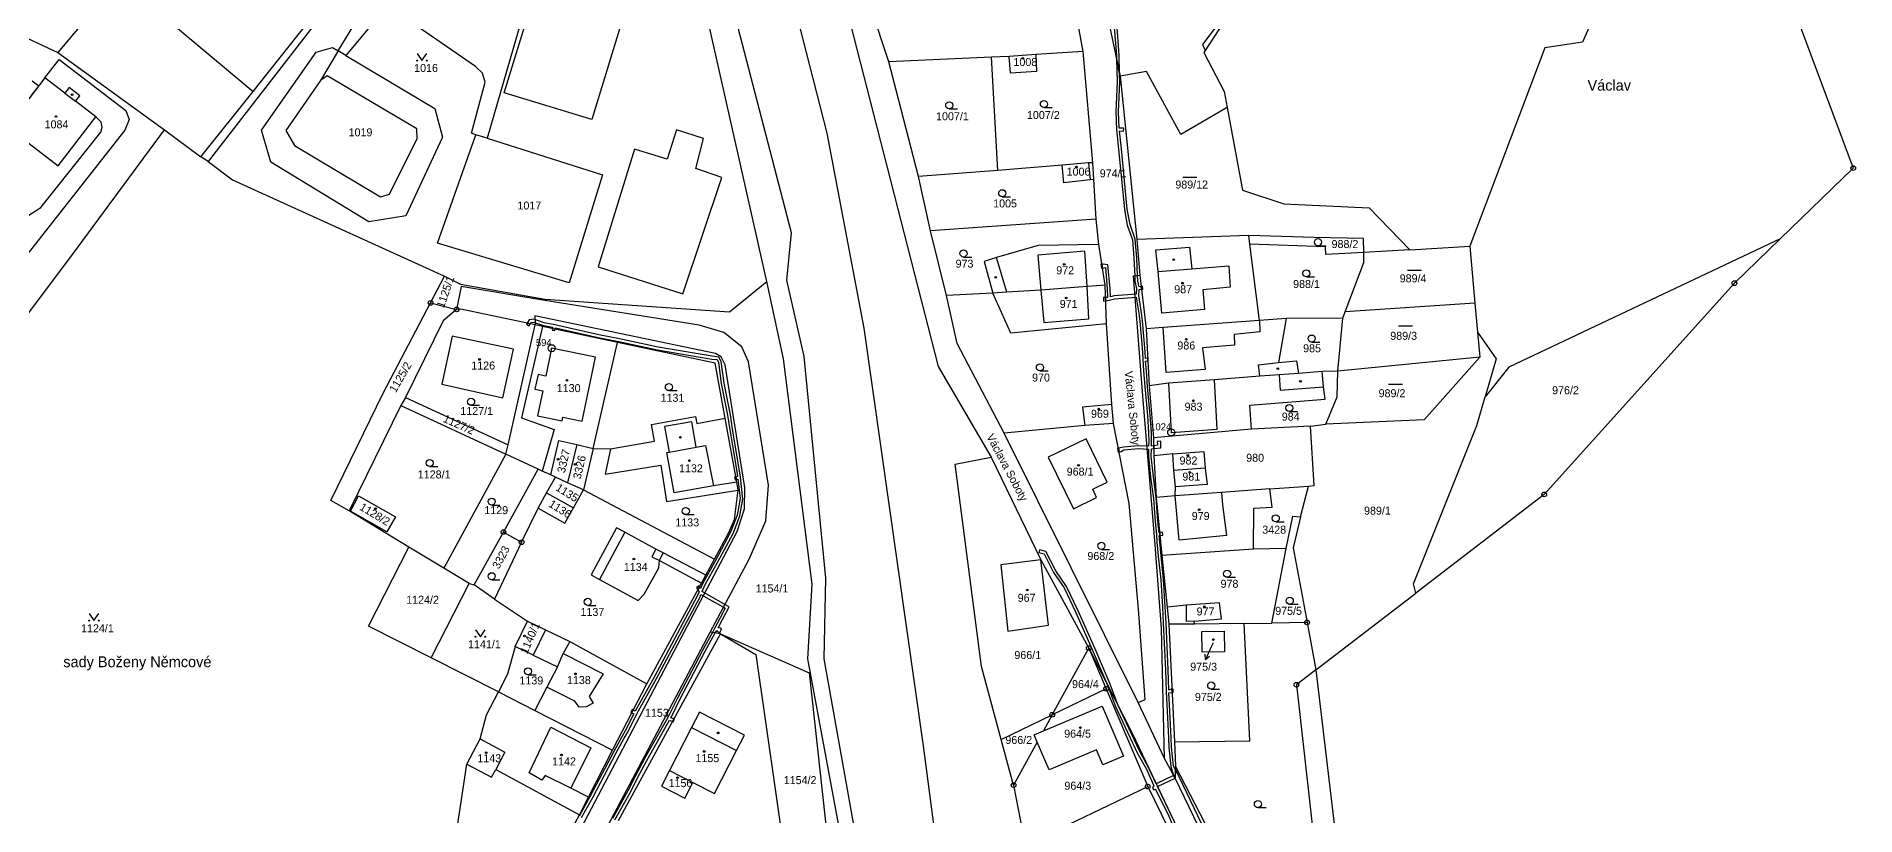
# Model space of a CAD drawing. Extents: x -784124 to -780570, y -980818 to -976926.
# Drawn here: x -781755.2 to -781368.7, y -978964.6 to -978799 of the extents above; entities that cross this region are included whole.
import ezdxf
from ezdxf.enums import TextEntityAlignment as Align

# ---------------------------------------------------------------- set-up
doc = ezdxf.new("R2010")
doc.units = 0
doc.header["$LTSCALE"] = 3.138375
doc.header["$MEASUREMENT"] = 0
doc.linetypes.add('0_051C', pattern=[0])
for name, color, linetype in [('1', 7, 'CONTINUOUS'), ('1007', 1, 'CONTINUOUS'), ('1008', 1, 'CONTINUOUS'), ('101', 1, 'CONTINUOUS'), ('1015', 1, 'CONTINUOUS'), ('1016', 1, 'CONTINUOUS'), ('1029', 1, 'CONTINUOUS'), ('105', 1, 'CONTINUOUS'), ('18', 1, 'CONTINUOUS'), ('21800', 1, 'CONTINUOUS'), ('21900', 1, 'CONTINUOUS'), ('21999', 1, 'CONTINUOUS'), ('23700', 1, 'CONTINUOUS'), ('304', 1, 'CONTINUOUS'), ('314', 1, 'CONTINUOUS'), ('402', 1, 'CONTINUOUS'), ('404', 1, 'CONTINUOUS'), ('50100', 1, 'CONTINUOUS'), ('804', 1, 'CONTINUOUS')]:
    doc.layers.add(name, color=color, linetype=linetype)

# ---------------------------------------------------------------- blocks, each defined once
blk = doc.blocks.new('4_02$0')
at = {"layer": '404', "color": 255, "linetype": 'Continuous'}
blk.add_circle((-0.01, 0), 0.175, dxfattribs=at)
blk = doc.blocks.new('1029$1')
at = {"layer": '1029', "color": 6, "linetype": 'Continuous'}
for p, q in [((0, 3), (-0.5, 2)), ((0, 0), (0, 3)), ((0, 3), (0.5, 2))]:
    blk.add_line(p, q, dxfattribs=at)
blk = doc.blocks.new('3_04$3')
at = {"layer": '304', "color": 255, "linetype": 'Continuous'}
blk.add_line((0.01, 0), (1.76, 0), dxfattribs=at)
blk.add_circle((0.01, 0.75), 0.75, dxfattribs=at)
blk = doc.blocks.new('3_14$2')
at = {"layer": '314', "color": 255, "linetype": 'Continuous'}
blk.add_lwpolyline([(-1, 1.5), (0, 0), (1, 1.5)], dxfattribs=at)
for centre in [(-1, 0), (1, 0)]:
    blk.add_circle(centre, 0.1, dxfattribs=at)
blk = doc.blocks.new('8_04$10')
at = {"layer": '804', "color": 255, "linetype": 'Continuous'}
blk.add_line((-1.5, 0), (1.5, 0), dxfattribs=at)
blk = doc.blocks.new('$14')
at = {"layer": '1', "color": 254, "linetype": 'Continuous'}
for points in [[(8.875, 183.605), (12.165, 189.525), (13.755, 192.695), (15.895, 196.755), (20.485, 204.815), (21.085, 204.545), (21.375, 205.075), (20.775, 205.345), (20.955, 205.655), (22.665, 209.245), (28.035, 219.515), (30.185, 223.365), (30.485, 223.895), (30.895, 223.535), (31.115, 223.415), (31.535, 224.225), (31.315, 224.345), (30.765, 224.425), (31.695, 226.185), (33.155, 228.905), (32.235, 229.425), (27.405, 232.175), (28.055, 233.665), (30.665, 238.325), (34.025, 244.665), (35.385, 248.265), (36.035, 251.895), (35.565, 256.455), (35.325, 257.815), (33.925, 266.235), (33.395, 269.755), (32.045, 276.485), (31.425, 281.035), (30.965, 282.015), (29.525, 282.165), (18.055, 284.105), (9.825, 285.915), (5.415, 286.745), (-3.915, 288.865), (-6.155, 289.285), (-8.335, 290.075), (-9.345, 289.905), (-9.755, 289.195), (-9.135, 289.065), (-8.965, 289.365), (-8.395, 289.455), (-6.315, 288.705), (-4.345, 288.335), (-4.395, 288.075), (-3.815, 287.945), (-3.755, 288.215), (5.295, 286.165), (9.705, 285.335), (17.935, 283.525), (29.445, 281.565), (30.565, 281.455), (30.845, 280.855), (31.445, 276.385), (32.795, 269.655), (33.325, 266.135), (34.725, 257.715), (34.915, 256.635), (34.545, 256.555), (34.655, 255.965), (35.005, 256.045), (35.435, 251.915), (34.805, 248.425), (33.485, 244.905), (30.145, 238.605), (27.515, 233.925), (27.035, 232.785), (26.825, 233.175), (26.485, 232.545), (26.725, 232.115), (26.415, 231.325), (17.185, 213.965), (13.155, 206.715), (12.755, 206.935), (12.475, 206.395), (12.875, 206.185), (11.065, 202.575), (10.305, 201.285), (8.625, 198.175), (3.625, 188.675), (1.265, 184.415)], [(1.785, 184.135), (4.145, 188.395), (9.145, 197.895), (10.825, 200.985), (11.585, 202.295), (13.545, 206.175), (17.705, 213.685), (26.955, 231.065), (27.145, 231.555), (31.925, 228.845), (31.925, 228.845), (32.315, 228.625), (31.175, 226.465), (30.095, 224.435), (29.565, 223.475), (27.515, 219.795), (22.125, 209.505), (20.415, 205.935), (20.095, 205.355), (15.375, 197.035), (13.215, 192.975), (11.625, 189.805), (8.355, 183.885)]]:
    blk.add_lwpolyline(points, dxfattribs=at)
blk = doc.blocks.new('1_01$18')
at = {"layer": '101', "color": 3, "linetype": 'Continuous'}
for radius in [0.75, 0.03]:
    blk.add_circle((0, 0), radius, dxfattribs=at)
blk = doc.blocks.new('1_05$19')
at = {"layer": '105', "color": 3, "linetype": 'Continuous'}
for radius in [0.5, 0.0303]:
    blk.add_circle((0, 0), radius, dxfattribs=at)

msp = doc.modelspace()

# ---------------------------------------------------------------- linework, layer by layer
at = {"layer": '1029', "color": 255, "linetype": 'Continuous'}
msp.add_line((-781505.23, -978927.89), (-781505.6, -978928.72), dxfattribs=at)
at = {"layer": '21800', "color": 255, "linetype": 'Continuous'}
for p, q in [((-781406.54, -978754.13), (-781426.73, -978800.2)), ((-781489.8, -978777.07), (-781507.47, -978800.72)), ((-781735.67, -978788.42), (-781709.11, -978810.72)), ((-781739.58, -978789.25), (-781750.59, -978802.43)), ((-781507.47, -978800.72), (-781506.91, -978801.99)), ((-781426.73, -978800.2), (-781434.73, -978801.42)), ((-781753.33, -978807.8), (-781750.34, -978803.9)), ((-781750.34, -978803.9), (-781736.18, -978814.73)), ((-781691.05, -978802.08), (-781694.84, -978808.4)), ((-781434.73, -978801.42), (-781450.68, -978843.6)), ((-781694.84, -978808.4), (-781702.14, -978818.98)), ((-781693.38, -978807.37), (-781694.84, -978808.4)), ((-781674.36, -978818.63), (-781693.38, -978807.37)), ((-781519.35, -978806.49), (-781524.93, -978807.47)), ((-781512.1, -978819.82), (-781519.35, -978806.49)), ((-781749.09, -978811.05), (-781746.82, -978812.79)), ((-781741.42, -978817.26), (-781742.54, -978816.07)), ((-781736.18, -978814.73), (-781735.42, -978816.65)), ((-781502.22, -978814.14), (-781512.1, -978819.82)), ((-781736.34, -978818.92), (-781759.54, -978848.42)), ((-781754.19, -978835.36), (-781741.5, -978819.38)), ((-781741.5, -978819.38), (-781741.19, -978818.26)), ((-781741.19, -978818.26), (-781741.42, -978817.26)), ((-781735.42, -978816.65), (-781736.34, -978818.92)), ((-781702.14, -978818.98), (-781700.35, -978822.19)), ((-781674.24, -978820.71), (-781674.36, -978818.63)), ((-781619.18, -978818.84), (-781621.2, -978825.11)), ((-781613.43, -978820.7), (-781619.18, -978818.84)), ((-781700.35, -978822.19), (-781682.05, -978833.13)), ((-781680.14, -978832.51), (-781674.24, -978820.71)), ((-781628.14, -978823), (-781635.83, -978847.99)), ((-781621.2, -978825.11), (-781628.14, -978823)), ((-781615.1, -978827.08), (-781613.43, -978820.7)), ((-781609.55, -978828.96), (-781615.1, -978827.08)), ((-781531.69, -978825.84), (-781531.34, -978829.49)), ((-781617.84, -978853.7), (-781609.55, -978828.96)), ((-781757.76, -978837.65), (-781754.19, -978835.36)), ((-781682.05, -978833.13), (-781680.14, -978832.51)), ((-781549.01, -978853.35), (-781551.21, -978846)), ((-781532.47, -978844.68), (-781542.46, -978845.49)), ((-781542.46, -978845.49), (-781541.8, -978852.92)), ((-781531.99, -978852.14), (-781532.47, -978844.68)), ((-781517.35, -978844.38), (-781510.23, -978843.82)), ((-781516.9, -978848.99), (-781517.35, -978844.38)), ((-781510.23, -978843.82), (-781509.7, -978848.41)), ((-781635.83, -978847.99), (-781617.84, -978853.7)), ((-781522.1, -978849.89), (-781520.77, -978849.78)), ((-781520.12, -978875.4), (-781522.1, -978849.89)), ((-781516.9, -978848.99), (-781509.7, -978848.41)), ((-781516.08, -978857.85), (-781516.9, -978848.99)), ((-781509.7, -978848.41), (-781501.85, -978847.76)), ((-781501.85, -978847.76), (-781501.62, -978852.29)), ((-781541.8, -978852.92), (-781541.2, -978859.81)), ((-781531.62, -978859.01), (-781531.99, -978852.14)), ((-781501.62, -978852.29), (-781507.36, -978852.86)), ((-781507.36, -978852.86), (-781507.04, -978857.03)), ((-781610.9, -978866.41), (-781649.25, -978858.38)), ((-781649.25, -978858.38), (-781649.19, -978860.33)), ((-781507.04, -978857.03), (-781516.08, -978857.85)), ((-781647.65, -978860.64), (-781652.12, -978880.07)), ((-781541.2, -978859.81), (-781531.62, -978859.01)), ((-781515.18, -978870.45), (-781515.85, -978860.89)), ((-781495.27, -978861.79), (-781500.76, -978862.38)), ((-781500.76, -978862.38), (-781500.64, -978864.64)), ((-781495.38, -978859.36), (-781495.27, -978861.79)), ((-781645.71, -978865.28), (-781646.94, -978871.23)), ((-781636.41, -978867.15), (-781645.71, -978865.28)), ((-781609.7, -978867.12), (-781610.9, -978866.41)), ((-781500.64, -978864.64), (-781507.46, -978865.21)), ((-781507.46, -978865.21), (-781506.88, -978869.82)), ((-781639.25, -978880.77), (-781636.41, -978867.15)), ((-781608.82, -978868.8), (-781609.7, -978867.12)), ((-781604.66, -978894.91), (-781608.82, -978868.8)), ((-781506.88, -978869.82), (-781515.18, -978870.45)), ((-781495.58, -978868.79), (-781491.3, -978868.32)), ((-781495.3, -978871.24), (-781495.58, -978868.79)), ((-781648.6, -978870.89), (-781649.25, -978874.01)), ((-781649.25, -978874.01), (-781647.59, -978874.36)), ((-781646.94, -978871.23), (-781648.6, -978870.89)), ((-781514.72, -978872.73), (-781514.11, -978883.18)), ((-781504.34, -978882.48), (-781504.93, -978872)), ((-781491.2, -978870.94), (-781490.98, -978874.18)), ((-781490.98, -978874.18), (-781481.73, -978873.5)), ((-781647.59, -978874.36), (-781648.68, -978879.63)), ((-781517.51, -978907.05), (-781520.12, -978875.4)), ((-781652.12, -978880.07), (-781645.14, -978882.54)), ((-781648.68, -978879.63), (-781643.51, -978880.7)), ((-781643.51, -978880.7), (-781643.35, -978879.92)), ((-781643.35, -978879.92), (-781639.25, -978880.77)), ((-781615.96, -978880.94), (-781621.76, -978881.93)), ((-781621.76, -978881.93), (-781620.77, -978887.38)), ((-781614.99, -978886.34), (-781615.96, -978880.94)), ((-781645.14, -978882.54), (-781647.69, -978891.38)), ((-781514.11, -978883.18), (-781504.34, -978882.48)), ((-781621.26, -978887.47), (-781620.77, -978887.38)), ((-781619.71, -978896.05), (-781621.26, -978887.47)), ((-781620.77, -978887.38), (-781614.99, -978886.34)), ((-781614.99, -978886.34), (-781613.01, -978885.98)), ((-781613.01, -978885.98), (-781611.3, -978894.5)), ((-781513.79, -978887.71), (-781517.82, -978888.17)), ((-781655.96, -978904.37), (-781648.55, -978890.98)), ((-781611.3, -978894.5), (-781619.71, -978896.05)), ((-781606.39, -978893.72), (-781611.3, -978894.5)), ((-781604.77, -978899.42), (-781604.66, -978894.91)), ((-781513.27, -978896.63), (-781513.18, -978894.76)), ((-781512.43, -978906.07), (-781513.27, -978896.63)), ((-781503.41, -978895.93), (-781503.24, -978898.55)), ((-781606.34, -978904.22), (-781604.77, -978899.42)), ((-781503.24, -978898.55), (-781502.35, -978905.06)), ((-781630.14, -978904.4), (-781635.57, -978914.42)), ((-781623.91, -978937.76), (-781606.34, -978904.22)), ((-781502.35, -978905.06), (-781512.43, -978906.07)), ((-781623.56, -978907.97), (-781624.44, -978909.59)), ((-781622.81, -978910.38), (-781621.99, -978908.75)), ((-781516.14, -978924.87), (-781517.51, -978907.05)), ((-781624.44, -978909.59), (-781622.81, -978910.38)), ((-781510.83, -978923.37), (-781510.84, -978919.88)), ((-781509.23, -978923.3), (-781510.83, -978923.37)), ((-781641.88, -978927.65), (-781643.28, -978930.19)), ((-781642.99, -978984.13), (-781612.03, -978925.61)), ((-781515.57, -978952.5), (-781516.14, -978924.87)), ((-781644.5, -978933.01), (-781643.28, -978930.19)), ((-781643.28, -978930.19), (-781634.8, -978934.48)), ((-781634.8, -978934.48), (-781637.72, -978939.3)), ((-781483.39, -978933.67), (-781475.8, -978997.63)), ((-781647.94, -978983.4), (-781623.91, -978937.76)), ((-781640.82, -978940.29), (-781646.72, -978937.3)), ((-781637.72, -978939.3), (-781636.92, -978940.72)), ((-781639.89, -978941.57), (-781640.82, -978940.29)), ((-781638.36, -978941.53), (-781639.89, -978941.57)), ((-781636.92, -978940.72), (-781638.36, -978941.53)), ((-781650.52, -978955.55), (-781645.9, -978945.8)), ((-781645.9, -978945.8), (-781637.4, -978950.19)), ((-781615.99, -978945.87), (-781606.42, -978950.77)), ((-781637.4, -978950.19), (-781641.61, -978958.78)), ((-781647.8, -978957.11), (-781650.52, -978955.55)), ((-781647.06, -978956.1), (-781647.8, -978957.11)), ((-781641.61, -978958.78), (-781647.06, -978956.1)), ((-781637.87, -978960.7), (-781641.61, -978958.78))]:
    msp.add_line(p, q, dxfattribs=at)
at = {"layer": '21900', "color": 3, "linetype": 'Continuous'}
for p, q in [((-781574.1, -978804.41), (-781577.92, -978792.87)), ((-781689.41, -978803.06), (-781691.05, -978802.08)), ((-781552.28, -978803.41), (-781574.1, -978804.41)), ((-781567.76, -978828.8), (-781574.1, -978804.41)), ((-781548.56, -978803.24), (-781552.28, -978803.41)), ((-781550.91, -978827.48), (-781552.28, -978803.41)), ((-781542.9, -978802.86), (-781548.56, -978803.24)), ((-781532.8, -978802.23), (-781542.9, -978802.86)), ((-781530.74, -978825.89), (-781532.8, -978802.23)), ((-781727.93, -978818.84), (-781720.19, -978824.56)), ((-781659.41, -978820.65), (-781661.79, -978819.89)), ((-781718.7, -978825.58), (-781720.19, -978824.56)), ((-781550.91, -978827.48), (-781567.76, -978828.8)), ((-781537.28, -978826.39), (-781550.91, -978827.48)), ((-781530.53, -978829.39), (-781530.74, -978825.89)), ((-781565.22, -978840.35), (-781567.76, -978828.8)), ((-781530.02, -978837.85), (-781530.53, -978829.39)), ((-781529.45, -978843.24), (-781530.02, -978837.85)), ((-781561.87, -978854.05), (-781565.22, -978840.35)), ((-781528.14, -978851.9), (-781529.45, -978843.24)), ((-781497.61, -978841.35), (-781521.4, -978842.18)), ((-781497.39, -978843.13), (-781497.61, -978841.35)), ((-781495.38, -978859.36), (-781497.39, -978843.13)), ((-781384.8, -978842.06), (-781442.38, -978869.32)), ((-781671.43, -978855.64), (-781668.47, -978849.99)), ((-781647.16, -978854.87), (-781647.18, -978855.11)), ((-781552.03, -978853.55), (-781561.87, -978854.05)), ((-781527.84, -978860.11), (-781528.14, -978851.9)), ((-781671.43, -978855.64), (-781665.89, -978857.03)), ((-781477.64, -978858.89), (-781477.14, -978857.55)), ((-781654.96, -978885.83), (-781649.19, -978860.33)), ((-781526.69, -978877.24), (-781527.84, -978860.11)), ((-781519.4, -978861.19), (-781518.8, -978873.28)), ((-781489.69, -978858.95), (-781495.38, -978859.36)), ((-781477.64, -978858.89), (-781489.69, -978858.95)), ((-781478.71, -978870.14), (-781477.64, -978858.89)), ((-781636.92, -978886.56), (-781631.69, -978864.04)), ((-781482.07, -978870.25), (-781487.1, -978870.66)), ((-781478.71, -978870.14), (-781482.07, -978870.25)), ((-781518.8, -978873.28), (-781517.84, -978884.33)), ((-781677.74, -978877.49), (-781688.71, -978899.83)), ((-781676.74, -978875.76), (-781677.74, -978877.49)), ((-781677.74, -978877.49), (-781655.41, -978887.81)), ((-781526.36, -978881.26), (-781526.69, -978877.24)), ((-781449.17, -978881.74), (-781447.42, -978875.63)), ((-781532.45, -978881.74), (-781549.56, -978883.37)), ((-781526.36, -978881.26), (-781532.45, -978881.74)), ((-781484.56, -978881.86), (-781481.26, -978881.44)), ((-781462.68, -978915.38), (-781449.17, -978881.74)), ((-781640.38, -978885.76), (-781642.33, -978893.86)), ((-781640.38, -978885.76), (-781636.92, -978886.56)), ((-781521.12, -978940.56), (-781549.56, -978883.37)), ((-781655.41, -978887.81), (-781668.63, -978912.05)), ((-781655.41, -978887.81), (-781654.96, -978885.83)), ((-781636.92, -978886.56), (-781638.97, -978895.41)), ((-781636.92, -978886.56), (-781633.22, -978886.7)), ((-781646.8, -978896.02), (-781644.92, -978892.66)), ((-781644.92, -978892.66), (-781645.87, -978892.22)), ((-781642.33, -978893.86), (-781644.92, -978892.66)), ((-781506.9, -978890.79), (-781513.52, -978891.3)), ((-781648.6, -978899.25), (-781646.8, -978896.02)), ((-781646.8, -978896.02), (-781641.08, -978899.22)), ((-781638.97, -978895.41), (-781642.33, -978893.86)), ((-781641.08, -978899.22), (-781638.97, -978895.41)), ((-781638.97, -978895.41), (-781611.12, -978910.12)), ((-781517.3, -978897.04), (-781516.07, -978909.35)), ((-781493.13, -978895.2), (-781484.93, -978894.57)), ((-781486.68, -978901.13), (-781484.93, -978894.57)), ((-781676.02, -978907.55), (-781688.71, -978899.83)), ((-781652.08, -978906.51), (-781648.6, -978899.25)), ((-781486.68, -978901.13), (-781488.2, -978907.7)), ((-781668.63, -978912.05), (-781676.02, -978907.55)), ((-781652.08, -978906.51), (-781657.88, -978918.61)), ((-781496.61, -978908.02), (-781516.07, -978909.35)), ((-781492.73, -978923.69), (-781489.66, -978907.85)), ((-781488.2, -978907.7), (-781485.26, -978923.56)), ((-781663.25, -978915.32), (-781668.63, -978912.05)), ((-781612.99, -978913.55), (-781611.12, -978910.12)), ((-781516.07, -978909.35), (-781514.95, -978920.31)), ((-781671.31, -978931.1), (-781663.25, -978915.32)), ((-781663.25, -978915.32), (-781662.19, -978915.61)), ((-781657.88, -978918.61), (-781662.19, -978915.61)), ((-781625.47, -978936.64), (-781613.88, -978915.19)), ((-781613.88, -978915.19), (-781612.99, -978913.55)), ((-781462.14, -978917.33), (-781462.68, -978915.38)), ((-781657.88, -978918.61), (-781650.81, -978923.29)), ((-781514.95, -978920.31), (-781514.6, -978923.96)), ((-781483.39, -978933.67), (-781462.14, -978917.33)), ((-781653.44, -978928.65), (-781650.81, -978923.29)), ((-781650.81, -978923.29), (-781647.02, -978925.14)), ((-781514.6, -978923.96), (-781513.42, -978948.94)), ((-781509.19, -978923.97), (-781514.6, -978923.96)), ((-781498.6, -978923.76), (-781509.19, -978923.97)), ((-781498.6, -978923.76), (-781492.73, -978923.69)), ((-781485.26, -978923.56), (-781492.73, -978923.69)), ((-781485.26, -978923.56), (-781483.39, -978933.67)), ((-781647.02, -978925.14), (-781649.62, -978930.51)), ((-781631.53, -978965.65), (-781609.87, -978925.98)), ((-781657.01, -978938.35), (-781671.31, -978931.1)), ((-781649.62, -978930.51), (-781653.44, -978928.65)), ((-781539.38, -978943.19), (-781531.61, -978929.03)), ((-781531.61, -978929.03), (-781527.94, -978937.66)), ((-781657.01, -978938.35), (-781649.31, -978942.3)), ((-781632.79, -978950.71), (-781625.47, -978936.64)), ((-781527.94, -978937.66), (-781539.38, -978943.19)), ((-781527.94, -978937.66), (-781519.09, -978958.47)), ((-781649.31, -978942.3), (-781632.79, -978950.71)), ((-781550.22, -978948.42), (-781539.38, -978943.19)), ((-781541.27, -978946.64), (-781528.76, -978941.34)), ((-781539.38, -978943.19), (-781541.27, -978946.64)), ((-781663.76, -978953.67), (-781660.92, -978948.33)), ((-781547.6, -978958.15), (-781550.22, -978948.42)), ((-781542.57, -978948.99), (-781547.6, -978958.15)), ((-781540.04, -978954.92), (-781542.57, -978948.99)), ((-781513.42, -978948.94), (-781513.17, -978954.1)), ((-781666.69, -978973.31), (-781663.76, -978953.67)), ((-781657.59, -978954.83), (-781639.81, -978964.48)), ((-781620.69, -978955.04), (-781615.71, -978957.6)), ((-781513.2, -978954.77), (-781513.28, -978956.68)), ((-781513.17, -978954.1), (-781513.2, -978954.77)), ((-781495.21, -978992.31), (-781513.2, -978954.77)), ((-781547.6, -978958.15), (-781545.16, -978970.94)), ((-781544.23, -978970.49), (-781519.09, -978958.47)), ((-781519.09, -978958.47), (-781505.32, -978986.68)), ((-781478.67, -979028.2), (-781513.28, -978956.68)), ((-781649.61, -978982.49), (-781639.81, -978964.48))]:
    msp.add_line(p, q, dxfattribs=at)
for points in [[(-781738.25, -978462.5), (-781736.87, -978467.37), (-781735.83, -978468.84), (-781733.1, -978472.69), (-781709.89, -978515.59), (-781678.35, -978575.66), (-781637.58, -978654.18), (-781614.17, -978703.31), (-781598.47, -978744.18), (-781583.05, -978793.12), (-781563.58, -978869.13), (-781552.34, -978888.47)], [(-781550.79, -979134.23), (-781561.54, -979084.02), (-781567.12, -979047.16), (-781587.85, -978931.32), (-781587.49, -978914.13), (-781592.08, -978867.05), (-781595.73, -978850.81), (-781594.76, -978840.75), (-781613.29, -978769.32), (-781611.07, -978768.96), (-781623.21, -978722.75)], [(-781420.18, -978739.16), (-781406.54, -978754.13), (-781389.46, -978772.86), (-781369.24, -978826.99), (-781384.8, -978842.06)], [(-781720.19, -978824.56), (-781709.11, -978810.72), (-781686.71, -978782.47), (-781687.07, -978780.68), (-781731.63, -978742.97)], [(-781626.91, -978746.58), (-781630.31, -978748.12), (-781635.64, -978757.05), (-781645.42, -978772.13), (-781659.41, -978820.65)], [(-781599.97, -978851.13), (-781621.91, -978753.86), (-781626.91, -978746.58)], [(-781478.95, -978767.77), (-781500.84, -978792.61), (-781506.91, -978801.99), (-781507.18, -978802.41), (-781502.86, -978810.71), (-781502.22, -978814.14), (-781498.94, -978831.67), (-781490.18, -978834.59), (-781472.04, -978835.41), (-781463.45, -978844.37)], [(-781655.8, -978810.96), (-781644.02, -978772.74), (-781625.5, -978778.37), (-781637.15, -978816.68), (-781655.8, -978810.96)], [(-781532.8, -978802.23), (-781534.64, -978792.21), (-781536.52, -978785.03), (-781536.61, -978784.7), (-781537.63, -978781.6), (-781539.36, -978776.34)], [(-781532.68, -978774.44), (-781530.28, -978780.19), (-781527.91, -978793.44), (-781524.93, -978807.47), (-781521.4, -978842.18)], [(-781691.05, -978802.08), (-781684.22, -978790.69), (-781684.48, -978788.74), (-781688.06, -978786.05), (-781718.7, -978825.58)], [(-781661.79, -978819.89), (-781662.74, -978819.58), (-781659.81, -978808.75), (-781660.37, -978806.79), (-781661.88, -978805.39), (-781678.53, -978793.9), (-781683.33, -978795.79), (-781689.41, -978803.06)], [(-781757.1, -978799.36), (-781750.59, -978802.43), (-781727.93, -978818.84)], [(-781689.41, -978803.06), (-781670.55, -978814.29), (-781668.86, -978820.44), (-781676.71, -978837.16), (-781684.54, -978838.38), (-781705.37, -978825.76), (-781707.35, -978818.9), (-781695.73, -978802.35), (-781692.24, -978801.38), (-781691.05, -978802.08)], [(-781542.9, -978802.86), (-781542.73, -978806.46), (-781548.28, -978806.84), (-781548.56, -978803.24)], [(-781742.54, -978816.07), (-781746.82, -978812.79), (-781745.91, -978811.6), (-781748.17, -978809.86), (-781749.09, -978811.05), (-781753.33, -978807.8), (-781761.32, -978818.23), (-781750.56, -978826.54), (-781742.54, -978816.07)], [(-781757.65, -978858.99), (-781748.51, -978846.71), (-781727.93, -978818.84)], [(-781659.41, -978820.65), (-781634.92, -978828.44), (-781642.01, -978851.4), (-781669.94, -978842.97), (-781661.79, -978819.89)], [(-781718.7, -978825.58), (-781713.51, -978829.48), (-781668.47, -978849.99)], [(-781530.74, -978825.89), (-781531.69, -978825.84), (-781537.28, -978826.39)], [(-781530.53, -978829.39), (-781531.34, -978829.49), (-781536.91, -978830.15), (-781537.28, -978826.39)], [(-781529.45, -978843.24), (-781542.36, -978843.42), (-781551.21, -978846), (-781553.83, -978846.82), (-781552.03, -978853.55)], [(-781521.4, -978842.18), (-781520.77, -978849.78), (-781519.4, -978861.19)], [(-781473.22, -978844.96), (-781473.26, -978841.96), (-781483.77, -978841.77), (-781497.61, -978841.35)], [(-781384.8, -978842.06), (-781394.48, -978851.45), (-781434.89, -978896.37), (-781462.14, -978917.33)], [(-781477.14, -978857.55), (-781473.2, -978847.05), (-781473.22, -978844.96)], [(-781668.47, -978849.99), (-781665.04, -978851.66), (-781647.16, -978854.87)], [(-781647.18, -978855.11), (-781664.9, -978852.19), (-781665.89, -978857.03)], [(-781647.16, -978854.87), (-781607.9, -978857.55), (-781599.97, -978851.13)], [(-781552.71, -979136.79), (-781564.11, -979084.41), (-781569.69, -979047.55), (-781591.31, -978931.33), (-781590.37, -978915.42), (-781596.48, -978867.52), (-781599.97, -978851.13)], [(-781549.56, -978883.37), (-781559.59, -978864.24), (-781561.87, -978854.05)], [(-781528.14, -978851.9), (-781531.99, -978852.14), (-781541.8, -978852.92), (-781549.01, -978853.35), (-781552.03, -978853.55)], [(-781527.84, -978860.11), (-781548.21, -978862.11), (-781552.03, -978853.55)], [(-781688.71, -978899.83), (-781692.59, -978897.68), (-781681.48, -978874.84), (-781671.43, -978855.64)], [(-781665.89, -978857.03), (-781668.75, -978859.48), (-781676.74, -978875.76)], [(-781649.19, -978860.33), (-781664.98, -978857), (-781665.89, -978857.03)], [(-781609.87, -978925.98), (-781612.03, -978925.61), (-781603.77, -978910.12), (-781600.24, -978901.95), (-781599.65, -978894.38), (-781603.9, -978868.19), (-781605.3, -978865), (-781609.15, -978861.96), (-781614.41, -978860.38), (-781647.18, -978855.11)], [(-781631.69, -978864.04), (-781647.65, -978860.64), (-781649.19, -978860.33)], [(-781495.38, -978859.36), (-781515.85, -978860.89), (-781519.4, -978861.19)], [(-781489.69, -978858.95), (-781491.3, -978868.32), (-781487.47, -978867.96), (-781487.1, -978870.66)], [(-781449.05, -978861.88), (-781445.1, -978867.54), (-781447.42, -978875.63)], [(-781656.1, -978875.82), (-781653.8, -978865.5), (-781666.82, -978862.73), (-781669.05, -978872.93), (-781656.1, -978875.82)], [(-781608.82, -978880.16), (-781610.95, -978868.47), (-781631.69, -978864.04)], [(-781497.05, -978882.51), (-781497.4, -978877.35), (-781481.4, -978876.1), (-781481.73, -978873.5), (-781482.07, -978870.25)], [(-781481.26, -978881.44), (-781478.87, -978875.59), (-781478.71, -978870.14)], [(-781487.1, -978870.66), (-781491.2, -978870.94), (-781495.3, -978871.24), (-781504.93, -978872), (-781514.72, -978872.73), (-781518.8, -978873.28)], [(-781526.69, -978877.24), (-781532.93, -978877.81), (-781532.45, -978881.74)], [(-781633.22, -978886.7), (-781623.87, -978885.01), (-781624.5, -978881.52), (-781615.13, -978879.82), (-781614.87, -978881.25), (-781608.82, -978880.16)], [(-781606.12, -978895.42), (-781606.39, -978893.72), (-781608.82, -978880.16)], [(-781521.12, -978940.56), (-781519.63, -978939.93), (-781521.06, -978920.72), (-781523.05, -978898.26), (-781526.36, -978881.26)], [(-781484.93, -978894.57), (-781483.77, -978894.48), (-781484.56, -978881.86)], [(-781645.87, -978892.22), (-781644.18, -978884.87), (-781640.38, -978885.76)], [(-781530.77, -978895.25), (-781527.72, -978893.72), (-781532.19, -978884.57), (-781540.23, -978888.47), (-781534.9, -978899.44), (-781529.96, -978896.99), (-781530.77, -978895.25)], [(-781517.84, -978884.33), (-781517.82, -978888.17), (-781517.3, -978897.04)], [(-781645.87, -978892.22), (-781647.69, -978891.38), (-781648.55, -978890.98), (-781655.41, -978887.81)], [(-781633.22, -978886.7), (-781634.33, -978892.04), (-781622.53, -978890.15), (-781621.3, -978897.85), (-781606.12, -978895.42)], [(-781550.22, -978948.42), (-781554.4, -978932.93), (-781559.98, -978889.93), (-781552.34, -978888.47)], [(-781552.34, -978888.47), (-781541.8, -978910.24), (-781531.61, -978929.03)], [(-781513.52, -978891.3), (-781513.79, -978887.71), (-781507.18, -978887.2), (-781506.9, -978890.79)], [(-781506.9, -978890.79), (-781506.49, -978894.28), (-781513.18, -978894.76), (-781513.52, -978891.3)], [(-781680.69, -978904.33), (-781688.45, -978899.91), (-781686.73, -978896.68), (-781678.87, -978901.14), (-781680.69, -978904.33)], [(-781611.12, -978910.12), (-781608.09, -978904.44), (-781606.86, -978901.67), (-781606.12, -978895.42)], [(-781493.13, -978895.2), (-781503.41, -978895.93), (-781513.27, -978896.63), (-781517.3, -978897.04)], [(-781496.61, -978908.02), (-781496.59, -978899.27), (-781492.64, -978899.09), (-781493.13, -978895.2)], [(-781648.6, -978899.25), (-781642.88, -978902.45), (-781641.08, -978899.22)], [(-781489.66, -978907.85), (-781488.25, -978900.95), (-781486.68, -978901.13)], [(-781662.19, -978915.61), (-781655.96, -978904.37), (-781652.08, -978906.51)], [(-781612.99, -978913.55), (-781621.99, -978908.75), (-781623.56, -978907.97), (-781630.14, -978904.4), (-781631.9, -978903.44), (-781637.33, -978913.46), (-781635.57, -978914.42), (-781627.36, -978918.88), (-781626.06, -978917.53), (-781622.94, -978911.95), (-781622.81, -978910.38), (-781613.88, -978915.19)], [(-781671.31, -978931.1), (-781684.58, -978924.37), (-781676.02, -978907.55)], [(-781550.32, -978911.35), (-781548.82, -978925.44), (-781540.19, -978924.15), (-781541.8, -978910.24), (-781550.32, -978911.35)], [(-781509.19, -978923.97), (-781509.23, -978923.3), (-781503.42, -978922.83), (-781503.83, -978919.42), (-781510.84, -978919.88), (-781514.95, -978920.31)], [(-781513.42, -978948.94), (-781497.42, -978948.73), (-781498.6, -978923.76)], [(-781647.02, -978925.14), (-781641.88, -978927.65), (-781625.47, -978936.64)], [(-781609.87, -978925.98), (-781602.35, -978930.35), (-781594.18, -978987.16)], [(-781609.87, -978925.98), (-781590.98, -978934.29), (-781585.33, -978986.04)], [(-781507.53, -978929.87), (-781507.58, -978925.47), (-781502.83, -978925.41), (-781502.78, -978929.81), (-781507.53, -978929.87)], [(-781653.44, -978928.65), (-781655.09, -978934.57), (-781657.01, -978938.35)], [(-781649.62, -978930.51), (-781644.5, -978933.01), (-781646.72, -978937.3), (-781649.31, -978942.3)], [(-781531.61, -978929.03), (-781522.42, -978947.08), (-781518.88, -978954.54), (-781482.81, -979030.51), (-781478.99, -979054.02)], [(-781483.39, -978933.67), (-781487.5, -978936.83), (-781482.01, -978986.15)], [(-781660.92, -978948.33), (-781659.53, -978943.2), (-781657.01, -978938.35)], [(-781615.71, -978957.6), (-781611.12, -978959.95), (-781606.42, -978950.77), (-781604.75, -978947.52), (-781614.33, -978942.62), (-781615.99, -978945.87), (-781620.69, -978955.04)], [(-781528.76, -978941.34), (-781524.24, -978951.97), (-781528.66, -978953.85), (-781530, -978950.67), (-781540.04, -978954.92)], [(-781513.28, -978956.68), (-781515.57, -978952.5), (-781521.12, -978940.56)], [(-781542.57, -978948.99), (-781543.22, -978947.46), (-781541.27, -978946.64)], [(-781660.92, -978948.33), (-781655.62, -978951.15), (-781657.59, -978954.83)], [(-781639.81, -978964.48), (-781637.87, -978960.7), (-781632.79, -978950.71)], [(-781663.76, -978953.67), (-781658.47, -978956.49), (-781657.59, -978954.83)], [(-781620.69, -978955.04), (-781622.4, -978958.38), (-781617.42, -978960.94), (-781615.71, -978957.6)], [(-781493.41, -978991.63), (-781497.49, -978984.51), (-781513.17, -978954.1)]]:
    msp.add_lwpolyline(points, dxfattribs=at)
at = {"layer": '21999', "color": 3, "linetype": 'Continuous'}
for p, q in [((-781530.02, -978837.85), (-781565.22, -978840.35)), ((-781463.45, -978844.37), (-781473.22, -978844.96)), ((-781449.6, -978855.7), (-781477.14, -978857.55)), ((-781449.6, -978855.7), (-781449.05, -978861.88)), ((-781449.05, -978861.88), (-781448.57, -978867.19)), ((-781448.57, -978867.19), (-781478.71, -978870.14)), ((-781442.38, -978869.32), (-781447.42, -978875.63)), ((-781676.74, -978875.76), (-781654.96, -978885.83)), ((-781484.56, -978881.86), (-781497.05, -978882.51)), ((-781497.05, -978882.51), (-781517.84, -978884.33)), ((-781489.66, -978907.85), (-781496.61, -978908.02))]:
    msp.add_line(p, q, dxfattribs=at)
for points in [[(-781473.22, -978844.96), (-781481.28, -978845.34), (-781481.36, -978843.73), (-781497.39, -978843.13)], [(-781463.45, -978844.37), (-781450.68, -978843.6), (-781449.6, -978855.7)], [(-781448.57, -978867.19), (-781460.4, -978880.52), (-781481.26, -978881.44)]]:
    msp.add_lwpolyline(points, dxfattribs=at)
at = {"layer": '23700', "color": 255, "linetype": '0_051C'}
for points in [[(-781526.29, -978796.33), (-781525.74, -978803), (-781525.72, -978803.73), (-781525.06, -978806.87), (-781525.14, -978802.96), (-781525.69, -978796.21)], [(-781756.25, -978811.61), (-781754.66, -978809.54), (-781756.08, -978808.53)], [(-781513.65, -978965.55), (-781517.02, -978958.45), (-781513.28, -978956.68), (-781513.61, -978956.08), (-781517.28, -978957.9), (-781518.88, -978954.54), (-781520.81, -978950.98), (-781525.39, -978941.24), (-781527.07, -978936.68), (-781530.31, -978929.07), (-781533.87, -978921.07), (-781536.35, -978915.92), (-781538.59, -978912.63), (-781540.72, -978908.46), (-781542.11, -978908.13), (-781542.25, -978908.72), (-781541.12, -978908.98), (-781539.11, -978912.93), (-781536.87, -978916.22), (-781534.41, -978921.33), (-781530.87, -978929.31), (-781527.61, -978936.89), (-781525.91, -978941.46), (-781521.35, -978951.26), (-781519.38, -978954.79), (-781517.83, -978958.3), (-781518.11, -978958.65), (-781517.84, -978959.18), (-781517.62, -978959.07), (-781517.54, -978958.91), (-781514.77, -978964.42), (-781512.91, -978968.88)]]:
    msp.add_lwpolyline(points, dxfattribs=at)
for points in [[(-781525.33, -978886.53), (-781525.18, -978887.32), (-781524.73, -978887.23), (-781524.14, -978886.9), (-781521.09, -978886.63), (-781518.92, -978886.73), (-781518.94, -978888.22), (-781518.5, -978892.67), (-781517.88, -978897.19), (-781517.52, -978902.08), (-781517.25, -978904.86), (-781517.16, -978906.5), (-781516.86, -978909.5), (-781516.33, -978914.51), (-781515.98, -978920.34), (-781515.79, -978923.73), (-781515.33, -978933.64), (-781515.2, -978938.32), (-781515.06, -978941.02), (-781514.72, -978948.12), (-781514.65, -978950.15), (-781514.2, -978954.21), (-781513.61, -978956.08), (-781513.28, -978956.68), (-781513.21, -978954.97), (-781513.62, -978954.05), (-781514.05, -978950.11), (-781514.12, -978948.1), (-781514.46, -978941), (-781514.59, -978938.55), (-781514.08, -978938.49), (-781513.91, -978938.49), (-781513.95, -978937.74), (-781514.09, -978937.74), (-781514.61, -978937.95), (-781514.73, -978933.62), (-781515.19, -978923.69), (-781515.38, -978920.3), (-781515.73, -978914.47), (-781516.26, -978909.44), (-781516.56, -978906.46), (-781516.64, -978905.1), (-781516.5, -978905.07), (-781516.56, -978904.48), (-781516.68, -978904.5), (-781516.92, -978902.02), (-781517.3, -978897.04), (-781517.9, -978892.59), (-781518.34, -978888.2), (-781518.32, -978886.7), (-781517.83, -978886.63), (-781517.83, -978886.03), (-781518.31, -978886.09), (-781518.28, -978885.12), (-781518.33, -978883.27), (-781518.55, -978879.53), (-781519.13, -978873.41), (-781519.37, -978870.07), (-781519.54, -978868.03), (-781519.06, -978867.97), (-781519.09, -978867.37), (-781519.57, -978867.43), (-781519.61, -978866.06), (-781520.21, -978859.49), (-781520.4, -978857.78), (-781520.96, -978854.07), (-781520.9, -978852.82), (-781520.41, -978852.75), (-781520.49, -978852.15), (-781520.95, -978852.22), (-781521.21, -978850.98), (-781521.26, -978849.87), (-781521.42, -978846.12), (-781521.75, -978842.11), (-781522.86, -978838.97), (-781523.45, -978835.69), (-781524.68, -978822.92), (-781525.09, -978819.08), (-781524.22, -978819.12), (-781524.19, -978818.52), (-781525.14, -978818.47), (-781525.28, -978815.02), (-781525.02, -978808.63), (-781525.06, -978806.87), (-781525.72, -978803.73), (-781525.62, -978808.63), (-781525.88, -978815.02), (-781525.73, -978818.79), (-781525.28, -978822.98), (-781524.05, -978835.77), (-781523.44, -978839.13), (-781522.35, -978842.23), (-781522.02, -978846.16), (-781521.86, -978849.89), (-781521.81, -978851.06), (-781521.49, -978852.58), (-781521.55, -978853.81), (-781526.23, -978854.16), (-781527.04, -978854.39), (-781527.08, -978852.63), (-781527.56, -978847.57), (-781528.56, -978847.39), (-781528.82, -978847.41), (-781528.69, -978848.26), (-781528.1, -978848.15), (-781527.68, -978852.67), (-781527.64, -978854.51), (-781528.04, -978854.51), (-781528.02, -978855.24), (-781527.28, -978855.09), (-781526.13, -978854.76), (-781521.52, -978854.41), (-781521, -978857.86), (-781520.81, -978859.55), (-781520.21, -978866.1), (-781520.16, -978867.78), (-781519.97, -978870.11), (-781519.73, -978873.45), (-781519.15, -978879.57), (-781518.93, -978883.29), (-781518.88, -978885.12), (-781518.91, -978886.13), (-781521.11, -978886.03), (-781524.26, -978886.3), (-781525.33, -978886.53)], [(-781529.03, -978847.42), (-781528.93, -978848.27), (-781528.69, -978848.26), (-781528.82, -978847.41), (-781529.03, -978847.42)], [(-781528.52, -978854.5), (-781528.47, -978855.27), (-781528.02, -978855.24), (-781528.04, -978854.51), (-781528.52, -978854.5)], [(-781520.49, -978852.15), (-781520.41, -978852.75), (-781520.14, -978852.71), (-781520.23, -978852.11), (-781520.49, -978852.15)], [(-781651.02, -978860.19), (-781650.5, -978860.49), (-781650.27, -978860.1), (-781650.89, -978859.97), (-781651.02, -978860.19)], [(-781645.53, -978861.09), (-781645.6, -978861.41), (-781645.01, -978861.53), (-781644.95, -978861.22), (-781645.53, -978861.09)], [(-781517.83, -978886.63), (-781516.33, -978886.43), (-781516.34, -978885.07), (-781517.12, -978885.11), (-781517.05, -978885.92), (-781517.83, -978886.03), (-781517.83, -978886.63)], [(-781525.18, -978887.32), (-781525.33, -978886.53), (-781525.54, -978886.58), (-781525.4, -978887.36), (-781525.18, -978887.32)], [(-781606.89, -978892.68), (-781606.76, -978893.26), (-781606.48, -978893.2), (-781606.59, -978892.61), (-781606.89, -978892.68)], [(-781516.56, -978904.48), (-781516.5, -978905.07), (-781515.9, -978904.99), (-781515.99, -978904.39), (-781516.56, -978904.48)], [(-781614.93, -978916.11), (-781614.65, -978916.62), (-781614.31, -978915.99), (-781614.4, -978915.82), (-781614.93, -978916.11)], [(-781513.95, -978937.74), (-781513.91, -978938.49), (-781513.68, -978938.49), (-781513.69, -978937.74), (-781513.95, -978937.74)], [(-781628.61, -978942.11), (-781628.9, -978942.64), (-781628.66, -978942.77), (-781628.38, -978942.23), (-781628.61, -978942.11)], [(-781619.76, -978944.09), (-781620.05, -978944.62), (-781619.89, -978944.69), (-781619.64, -978944.15), (-781619.76, -978944.09)]]:
    msp.add_lwpolyline(points, close=True, dxfattribs=at)
at = {"layer": '50100', "color": 255, "linetype": 'Continuous'}
for p, q in [((-781587.21, -978819.59), (-781598.53, -978775.03)), ((-781579.32, -978860.99), (-781587.21, -978819.59)), ((-781566.7, -978949.79), (-781579.32, -978860.99)), ((-781551.84, -979064.12), (-781566.7, -978949.79))]:
    msp.add_line(p, q, dxfattribs=at)

# ---------------------------------------------------------------- block references
at = {"layer": '101', "color": 0, "linetype": 'ByBlock'}
for p in [(-781645.71, -978865.28), (-781514.11, -978883.18)]:
    msp.add_blockref('1_01$18', p, dxfattribs=at)
at = {"layer": '1029', "color": 0, "linetype": 'ByBlock', "rotation": 156}
msp.add_blockref('1029$1', (-781505.6, -978928.72), dxfattribs=at)
at = {"layer": '105', "color": 0, "linetype": 'ByBlock'}
for p in [(-781369.24, -978826.99), (-781394.48, -978851.45), (-781671.43, -978855.64), (-781665.89, -978857.03), (-781434.89, -978896.37), (-781655.96, -978904.37), (-781652.08, -978906.51), (-781485.26, -978923.56), (-781531.61, -978929.03), (-781527.94, -978937.66), (-781487.5, -978936.83), (-781539.38, -978943.19), (-781547.6, -978958.15), (-781519.09, -978958.47)]:
    msp.add_blockref('1_05$19', p, dxfattribs=at)
at = {"layer": '23700', "color": 0, "linetype": 'ByBlock'}
msp.add_blockref('$14', (-781641.135, -979149.165), dxfattribs=at)
at = {"layer": '304', "color": 0, "linetype": 'ByBlock'}
for p in [(-781561.27, -978814.4), (-781541.17, -978814.13), (-781550.01, -978833.08), (-781482.94, -978843.48), (-781558.24, -978845.89), (-781485.41, -978850.11), (-781484.29, -978863.97), (-781542.01, -978870.1), (-781620.82, -978874.29), (-781662.83, -978877.41), (-781489.04, -978878.73), (-781671.64, -978890.43), (-781658.45, -978898.63), (-781617.22, -978900.65), (-781491.91, -978902.19), (-781528.95, -978908.04), (-781502.24, -978913.98), (-781658.45, -978914.5), (-781638.06, -978919.94), (-781488.94, -978919.71), (-781650.76, -978934.72), (-781505.62, -978937.73), (-781495.71, -978962.94)]:
    msp.add_blockref('3_04$3', p, dxfattribs=at)
at = {"layer": '314', "color": 0, "linetype": 'ByBlock'}
for p in [(-781673.25, -978804.15), (-781742.92, -978923.18), (-781660.85, -978926.62)]:
    msp.add_blockref('3_14$2', p, dxfattribs=at)
at = {"layer": '402', "color": 0, "linetype": 'ByBlock'}
for p in [(-781747.55, -978811.38), (-781513.57, -978846.45), (-781551.38, -978850.2), (-781491.47, -978869.64), (-781486.65, -978872.3), (-781618.36, -978884.21), (-781610.33, -978947.05)]:
    msp.add_blockref('4_02$0', p, dxfattribs=at)
at = {"layer": '404', "color": 0, "linetype": 'ByBlock'}
for p in [(-781545.62, -978803.64), (-781750.98, -978816.02), (-781534.23, -978826.74), (-781536.83, -978847.45), (-781536.43, -978854.6), (-781511.7, -978851.46), (-781510.88, -978863.38), (-781661.01, -978867.66), (-781642.44, -978872.09), (-781529.52, -978878.22), (-781509.39, -978876.43), (-781644.32, -978888.88), (-781616.44, -978889.15), (-781510.56, -978888.08), (-781640.74, -978889.95), (-781533.79, -978890.19), (-781510.19, -978891.66), (-781683.11, -978899.37), (-781508.15, -978899.61), (-781628.23, -978910.1), (-781544.67, -978916.66), (-781507.07, -978920.24), (-781651.45, -978926.46), (-781505.14, -978927.2), (-781640.64, -978934.5), (-781533.39, -978945.91), (-781659.61, -978951.25), (-781613.3, -978950.99), (-781643.61, -978951.72), (-781618.96, -978956.55)]:
    msp.add_blockref('4_02$0', p, dxfattribs=at)
at = {"layer": '804', "color": 0, "linetype": 'ByBlock'}
for p in [(-781510.14, -978828.93), (-781462.44, -978848.68), (-781464.35, -978860.55), (-781466.45, -978872.9)]:
    msp.add_blockref('8_04$10', p, dxfattribs=at)

# ---------------------------------------------------------------- texts
at = {"layer": '1007', "color": 255, "linetype": 'Continuous'}
msp.add_text('sady Boženy Němcové', height=2.3, dxfattribs=at).set_placement((-781733.71, -978933.77), align=Align.BOTTOM_CENTER)
at = {"layer": '1008', "color": 255, "linetype": 'Continuous'}
for rotation, p in [(276, (-781522.34, -978878)), (298, (-781548.94, -978890.63))]:
    msp.add_text('Václava Soboty', height=1.7, rotation=rotation, dxfattribs=at).set_placement(p, align=Align.MIDDLE_CENTER)
at = {"layer": '1015', "color": 255, "linetype": 'Continuous'}
msp.add_text('Václav', height=2.3, dxfattribs=at).set_placement((-781421.07, -978811.22), align=Align.BOTTOM_CENTER)
at = {"layer": '1016', "color": 174, "linetype": 'Continuous'}
for s, p in [('594', (-781645.71, -978865.28)), ('1024', (-781514.11, -978883.18))]:
    msp.add_text(s, height=1.5, dxfattribs=at).set_placement(p, align=Align.BOTTOM_RIGHT)
at = {"layer": '18', "color": 255, "linetype": 'Continuous'}
for s, p in [('1008', (-781547.62, -978805.8)), ('1016', (-781674.92, -978807.07)), ('1007/1', (-781564.06, -978817.33)), ('1007/2', (-781544.75, -978817.07)), ('1084', (-781753.41, -978819.05)), ('1019', (-781688.84, -978820.75)), ('1006', (-781536.32, -978829.1)), ('1017', (-781652.97, -978836.3)), ('1005', (-781551.93, -978835.86)), ('988/2', (-781480.05, -978844.5)), ('973', (-781559.91, -978848.66)), ('972', (-781538.53, -978850.07)), ('988/1', (-781488.22, -978852.99)), ('989/4', (-781465.58, -978851.79)), ('987', (-781513.47, -978854.1)), ('971', (-781537.79, -978857.23)), ('989/3', (-781467.58, -978864)), ('986', (-781512.8, -978866.06)), ('985', (-781486.09, -978866.65)), ('1126', (-781662.78, -978870.32)), ('1130', (-781644.62, -978875.12)), ('970', (-781543.67, -978872.88)), ('989/2', (-781470.06, -978876.2)), ('1127/1', (-781665.11, -978879.98)), ('1131', (-781622.57, -978877.18)), ('983', (-781511.27, -978879.06)), ('969', (-781531.15, -978880.57)), ('984', (-781490.63, -978881.18)), ('982', (-781512.34, -978890.51)), ('980', (-781498.18, -978889.92)), ('1128/1', (-781674.15, -978893.47)), ('1132', (-781618.65, -978892.17)), ('968/1', (-781536.31, -978892.87)), ('981', (-781511.74, -978893.93)), ('1129', (-781660.01, -978901.06)), ('979', (-781509.75, -978902.3)), ('1133', (-781619.45, -978903.67)), ('3428', (-781494.77, -978905.22)), ('968/2', (-781531.91, -978910.81)), ('1134', (-781630.38, -978913.13)), ('1154/1', (-781602.39, -978917.71)), ('978', (-781503.63, -978916.71)), ('1124/2', (-781676.61, -978920.11)), ('1137', (-781639.58, -978922.7)), ('967', (-781546.72, -978919.69)), ('977', (-781508.72, -978922.59)), ('1124/1', (-781745.67, -978926.17)), ('1141/1', (-781663.47, -978929.55)), ('1139', (-781652.55, -978937.26)), ('1138', (-781642.46, -978937.18)), ('975/2', (-781509.08, -978940.76)), ('1153', (-781625.89, -978944.14)), ('1143', (-781661.49, -978953.8)), ('1142', (-781645.61, -978954.47)), ('1155', (-781615.16, -978953.77)), ('1156', (-781620.88, -978959.08)), ('1154/2', (-781596.41, -978958.45)), ('964/3', (-781536.8, -978959.63))]:
    msp.add_text(s, height=1.7, dxfattribs=at).set_placement(p, align=Align.BOTTOM_LEFT)
msp.add_text('974/1', height=1.7, dxfattribs=at).set_placement((-781526.45, -978828.1), align=Align.MIDDLE_CENTER)
for s, p in [('989/12', (-781509.76, -978831.85)), ('976/2', (-781430.36, -978875.57)), ('989/1', (-781470.31, -978901.17)), ('975/5', (-781489.18, -978922.46)), ('966/1', (-781544.58, -978931.86)), ('964/4', (-781532.33, -978938.04)), ('966/2', (-781546.49, -978949.91)), ('964/5', (-781534, -978948.57))]:
    msp.add_text(s, height=1.7, dxfattribs=at).set_placement(p, align=Align.BOTTOM_CENTER)
for s, rotation, p in [('1125/1', 71, (-781666.99, -978853.73)), ('1125/2', 60, (-781676.66, -978872.1)), ('1140/1', 67, (-781649.07, -978927.41))]:
    msp.add_text(s, height=1.7, rotation=rotation, dxfattribs=at).set_placement(p, align=Align.BOTTOM_CENTER)
for s, rotation, p in [('1127/2', 336, (-781669.13, -978881.34)), ('3327', 77, (-781642.42, -978892.04)), ('3326', 77, (-781639.05, -978893.33)), ('1135', 328, (-781645.28, -978895.8)), ('1128/2', 329, (-781686.94, -978899.93)), ('1136', 328, (-781646.77, -978899.26)), ('3323', 62, (-781656.46, -978912.59))]:
    msp.add_text(s, height=1.7, rotation=rotation, dxfattribs=at).set_placement(p, align=Align.BOTTOM_LEFT)
msp.add_text('975/3', height=1.7, dxfattribs=at).set_placement((-781504.38, -978932.13), align=Align.TOP_RIGHT)

doc.saveas('drawing.dxf')
